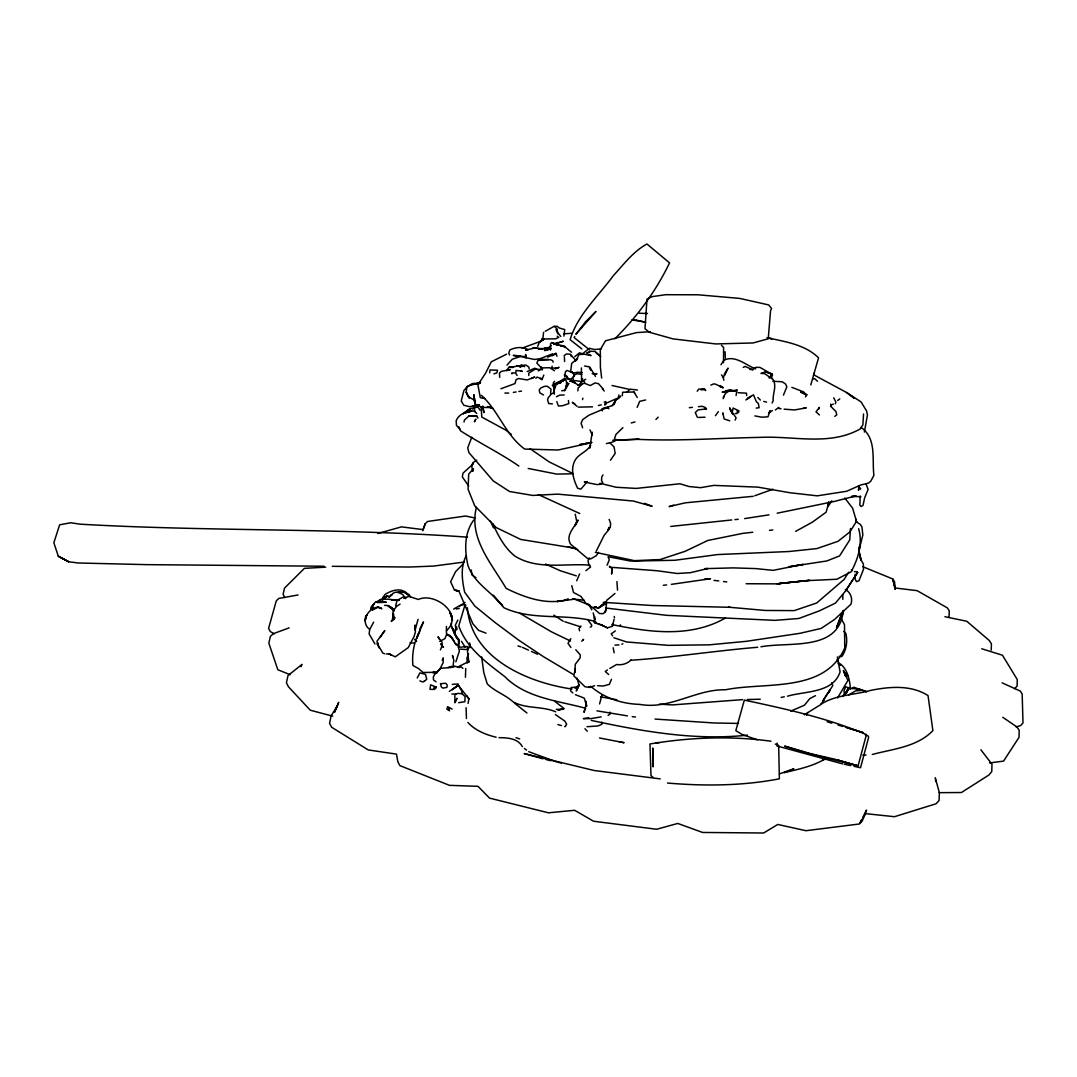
<?xml version="1.0" encoding="UTF-8"?>
<svg xmlns="http://www.w3.org/2000/svg" width="1077" height="1077" viewBox="0 0 1077 1077"><rect width="100%" height="100%" fill="white"/><g stroke="black" fill="none" stroke-linecap="round" stroke-linejoin="round"><path stroke-width="1.5" d="M828.738 502.972L826.099 512.221L812.314 522.197L795.674 531.351M725.306 391.84L722.802 392.216L728.214 390.964L734.299 391.301L736.924 390.022L736.103 395.569M544.41 349.702L544.437 348.006L548.462 347.534M566.69 386.212L566.394 381.123L564.806 379.091L563.083 380.827L557.63 382.241L552.326 385.203L554.413 387.397M454.884 701.504L454.871 694.598L457.9 693.359L462.141 693.75L465.116 696.671L464.847 701.679L458.708 702.675M528.753 375.51L528.807 373.059L535.081 369.263L542.256 369.532M991.217 650.077L991.419 643.925L989.359 640.573L966.796 621.281L944.906 616.704M732.32 412.047L733.1 408.035L738.997 410.916L738.432 412.666M866.016 483.936L868.116 489.456L864.656 497.843L863 505.409L861.075 506.513L859.863 505.126L860.186 496.039M949.025 616.771L949.281 610.901L947.343 607.886L917.106 590.654L895.108 587.988L892.766 578.955L862.798 566.731M414.82 628.349L415.008 625.05L415.412 631.943L414.147 636.292L408.331 647.519L395.232 656.849L388.959 653.739L391.543 655.368L389.686 654.062L386.428 653.914M607.455 627.851L601.666 625.077L607.455 627.851L612.382 626.316L612.517 623.758M611.951 568.602L611.628 573.812L611.951 568.602L609.326 566.179M850.48 528.524L849.74 539.927L839.589 555.907L826.84 560.955L788.552 566.839L803.213 564.388L773.151 570.352L755.717 568.589L733.41 567.889L705.368 568.629M863.552 413.985L862.865 424.903L860.025 429.05C829.344 446.188 793.493 435.741 760.335 437.37C719.288 438.11 678.281 441.26 637.113 439.322M843.291 610.551C839.4 652.043 789.428 641.448 760.941 646.806M646.994 298.935L644.988 328.714L649.243 332.228L673.138 338.905L715.693 343.94L753.025 342.971L768.238 338.784L770.553 310.688L771.617 308.574L768.668 304.926L739.805 298.423L698.071 294.788L665.546 294.708L652.11 296.66L648.273 298.369M592.915 607.765L599.526 613.54L603.16 613.661L605.691 611.749L606.634 602.11M611.453 679.318L609.367 684.366L603.093 686.036L597.533 685.699M843.331 610.847L843.076 613.809L843.506 610.497M465.426 677.245L465.749 668.521M622.331 395.69L622.641 392.243L634.016 392.001L637.247 397.521M515.87 372.265L516.045 370.434L522.035 371.107M550.576 393.67L551.02 389.174L547.251 386.212L544.41 386.387L540.708 388.003L539.254 389.928L539.765 392.822L543.481 394.963M542.943 338.084L543.575 332.349M476.397 507.388C468.616 538.487 491.65 563.54 506.109 588.365C524.916 597.681 547.345 605.651 568.239 599.27M859.015 485.754L858.49 490.264L858.961 486.373M577.824 390.843L578.161 388.07L582.307 383.87L584.488 383.264L590.263 385.566L595.016 382.941L598.475 383.668L603.335 389.107M489.658 372.83L490.022 369.95L497.48 370.232L496.874 372.884L493.926 373.827M864.387 432.065L867.456 414.901L866.568 410.902L861.035 401.896L846.535 392.486L814.131 375.038M537.652 346.336L539.483 341.894L544.302 338.986L555.867 338.797L558.869 337.209M859.513 546.12L858.921 550.697L861.102 560.269L858.773 551.37M858.934 550.132L859.325 547.278M382.672 600.077L383.102 597.089L385.203 594.302C392.728 589.765 402.327 586.898 408.6 595.258L403.835 592.054L397.696 592.39L403.983 591.825L409.395 594.894L410.714 597.479M424.15 681.512L426.734 679.291L425.563 674.404L419.909 672.883L417.216 677.971M453.121 665.007L453.834 660.363L452.488 655.543L452.757 656.916M594.383 617.929L594.585 622.143M468.078 703.429L468.805 698.973M377.556 602.608L386.266 602.218L375.806 601.653L372.454 605.557L372.494 609.999L378.619 606.957C368.159 607.697 359.906 621.846 369.411 629.197M419.236 633.101L420.043 628.591L423.476 621.887L416.826 638.217L419.088 632.266C414.039 642.255 411.737 654.197 412.922 665.492L418.751 668.696L422.992 672.479L436.939 672.277L439.833 669.275L443.132 662.692L443.266 657.845L442.149 660.161M612.382 626.316L614.092 619.315M392.378 619.571L393.509 613.634L394.061 619.208L391.207 621.402L394.936 617.484L394.061 619.208L392.742 613.944L393.28 610.78L396.659 606.297L400.079 604.089M472.965 471.188L473.436 468.805L468.683 474.122L468.078 489.214L474.701 505.759L496.295 527.609L520.73 539.442L576.047 548.435M370.623 609.434L371.08 607.105L374.096 603.887L372.561 606.863L372.602 609.824M616.044 439.389L615.815 440.52L612.544 442.082L606.351 443.616M608.465 530.099L609.043 527.42L607.724 530.463L608.465 530.099L604.13 535.35L596.295 551.061M464.012 422.036L464.429 420.07L469.182 415.789L476.68 416.018L477.892 418.105M418.024 619.356L415.116 630.22M454.427 632.091L456.796 626.895M813.525 375.577L814.131 373.113M563.958 336.132L564.738 329.575L559.448 328.041L556.89 326.169L554.668 326.519M582.549 399.567L582.886 398.167M618.952 395.003L617.996 398.773L620.783 396.067L615.613 400.375L613.809 404.589M724.633 375.442L728.039 368.119L724.781 373.423L723.327 377.704L723.811 380.208M599.566 703.927L601.962 695.002M858.732 551.559L862.839 534.959L861.95 526.895L860.294 524.405L856.121 521.726M395.609 605.826L397.103 600.441L402.785 597.197L406.379 597.493M771.63 378.485L772.088 374.311L759.877 367.378L755.798 367.365L752.917 369.317M723.098 398.678L724.215 396.255M541.341 340.628L541.96 338.501M614.55 438.904L615.856 434.529L622.896 427.65M555.988 384.92L553.47 392.513L554.345 394.155M829.169 692.43L830.017 689.657L822.801 701.033L832.763 685.645L831.834 682.71M835.321 403.781L835.873 401.977L833.733 397.83M585.39 707.939L584.017 712.341L586.225 704.25L585.848 701.383M846.764 692.794L848.407 687.651L845.593 686.83L844.018 690.922L844.341 694.167M566.125 386.589L567.431 382.591M469.949 644.315L467.472 651.329L468.885 662.234M810.793 384.947L818.547 357.82C805.838 345.286 787.462 342.042 770.674 338.515M465.102 604.574L458.762 625.899C466.597 648.233 486.616 662.705 504.682 676.531C526.061 698.219 557.684 700.602 585.646 708.289M475.065 518.01L465.56 516.004L427.556 521.483L425.24 523.691L423.113 529.615L401.425 526.868L377.825 533.519M422.722 530.692L425.24 523.691M842.402 612.288L836.519 627.662L842.295 612.409M365.345 617.471L365.911 615.909M583.263 640.088L583.532 639.348L581.728 641.219M818.776 409.045L819.382 407.402L816.016 411.845L819.409 414.941M468.576 653.726L466.853 658.303L467.499 662.88M551.653 367.634L552.178 366.247M337.289 706.014L338.703 702.339L334.409 712.355L337.289 706.014L331.097 715.868L329.575 723.381L331.649 727.258L368.213 749.929L396.498 754.129L397.884 761.91L399.89 765.612L449.472 785.348L478.026 786.331L489.523 798.111L548.489 812.812L574.62 810.294L593.589 821.239L656.647 829.263L677.77 823.434L702.554 832.454L763.633 833.006L777.782 824.457L805.959 830.704L859.419 823.986L862.287 820.876L866.541 810.106L862.987 817.039M613.984 404.535L615.613 400.375L612.099 405.894M827.688 504.507L828.738 501.801M541.919 379.791L543.831 375.052M783.45 395.111L786.883 386.778L785.429 383.87L782.171 381.756L772.842 381.271M466.247 555.624C460.283 567.121 462.06 580.045 464.658 592.188L474.876 606.109L494.935 622.412L518.293 639.846L543.131 656.472L572.87 674.215M570.85 638.701L567.983 643.292L570.877 647.412M607.065 565.169L609.313 559.811L608.249 557.172M471.766 437.195L467.714 447.911L468.899 452.582L493.226 480.88L509.529 491.502L532.778 495.433L557.684 494.128L633.397 501.047L652.083 506.284L644.571 503.309M440.399 649.848L442.014 646.052L442.055 642.215L438.016 636.79L439.322 639.199M637.153 407.362L639.725 401.331L645.594 399.984M576.707 580.759L579.601 573.96M301.035 666.663L302.018 664.388L287.976 675.589L286.428 682.724L288.367 686.695L310.257 710.201L332.739 716.165M457.819 620.056L455.356 625.158L455.881 629.13M806.552 715.209L807.817 712.584M831.834 500.805L828.065 506.527M574.714 336.455L574.149 337.572L589.388 349.729M860.133 822.599L861.56 819.826M455.881 661.749L459.381 651.154L457.86 644.881L455.288 643.615M772.061 403L773.178 400.873C772.478 393.617 777.123 386.36 773.03 379.387L764.589 373.625L760.981 373.423L763.93 372.373M373.638 622.143L369.748 629.439L369.101 633.936L374.944 643.965M474.486 421.645L475.872 419.128L474.486 421.578M564.536 390.789L567.619 385.229L564.617 390.332L561.75 390.789M473.826 519.935C464.039 533.021 464.51 550.307 467.97 565.519C474.19 583.209 491.462 591.785 502.555 605.853L493.064 595.218L503.955 607.751C532.482 621.146 565.654 612.975 595.648 621.604M385.054 598.354L386.32 596.2L383.681 598.637L388.003 595.635L378.296 600.791L377.058 602.42M602.999 474.89L601.76 476.99L601.531 480.53L602.433 482.079M723.313 397.171L725.561 393.374L729.533 390.682M837.61 697.909L847.882 680.476L844.53 672.546M860.186 822.693L865.612 813.647L894.462 816.703L936.061 803.779L939.05 800.521L939.386 792.793L935.253 777.661M848.703 572.21L844.112 579.439L816.662 603.012L794.207 610.619L765.316 610.457L728.577 607.186L730.044 607.293L652.11 605.503L603.349 602.326M604.534 611.965L606.486 608.868M589.496 558.021L588.029 560.336L588.756 564.873L590.573 567.027L585.955 570.662M598.449 552.38L596.321 555.651L590.815 558.842L587.409 558.357L570.756 544.329C564.994 535.404 574.526 527.515 578.08 520.07L575.037 525.832L576.72 521.335L575.212 514.227M845.458 591.125L857.642 572.479L845.458 591.125L835.456 603.107L819.435 610.847L798.811 618.481L775.05 620.352L666.407 615.317L606.014 608.034M720.957 364.74L723.959 360.257C735.093 354.643 745.674 365.116 755.677 368.886M610.484 460.216L615.142 453.471L614.819 451.128M380.033 637.463L384.812 630.57L376.963 641.273L378.296 645.513L377.933 642.929M567.283 385.66L568.871 383.412L565.762 386.36M715.438 415.709L718.359 411.616M580.893 626.006L578.995 628.578L579.574 630.799M697.209 391.22L698.798 389.066L705.058 389.524L705.718 390.614M553.12 383.21L554.561 381.271M805.434 396.875L807.077 394.653L800.561 391.988L806.148 394.909L803.577 391.853L791.864 387.357M824.255 699.835L820.647 704.641L804.277 714.791M581.647 384.341L577.595 385.081L578.78 385.404L581.499 381.77L585.713 379.225M571.752 585.673L573.543 592.512L580.974 596.456L586.09 603.524L592.794 607.643L596.523 606.822L594.356 607.172L598.004 608.29L605.611 601.72M506.984 365.103L512.275 359.22L520.406 356.541L534.582 359.476L540.21 358.628L552.622 353.821M614.954 593.481L606.553 600.468M842.577 696.563L849.484 687.974L859.688 689.468L853.846 687.18L852.163 688.728M463.473 413.581L470.205 408.614L463.473 413.581L470.205 408.614L478.026 407.106L480.005 410.081M771.092 375.523L769.113 377.96L772.519 374.998L772.007 373.988L765.033 371.619M587.355 481.54L580.947 489.12L577.635 488.258C573.637 479.938 570.218 469.505 574.849 460.7C578.336 453.807 587.18 451.99 590.627 445.138L589.752 448.086L592.242 432.173L592.323 435.216L589.981 429.925M608.572 529.467L610.282 527.474L610.646 523.301L609.124 519.37M563.083 380.827L564.806 379.091M559.111 381.918L564.375 378.565L569.45 379.05L574.701 382.066L569.76 381.083L573.058 381.743M1014.628 688.715L1017.105 686.036L1017.267 679.547L1002.445 655.22L981.726 648.758M457.038 645.379L459.139 643.144L459.34 639.967L455.315 635.161L453.013 628.564L457.725 639.63M655.933 419.492L658.168 417.149M463.043 564.119L455.571 571.645L450.617 581.755L454.467 590.021L457.469 591.085M535.875 378.242L537.033 377.085L542.094 378.929M574.795 356.649L579.439 352.839L583.505 353.97M583.397 353.108L589.415 348.261L594.531 349.527L601.505 348.827M457.294 628.833L453.942 631.957L455.302 633.424M626.76 392.378L630.207 389.201L637.49 390.036M452.407 689.549L458.358 685.093L461.75 690.976L462.343 693.925M473.328 463.797L462.989 473.18L462.316 476.896L468.683 486.023M614.805 338.811C637.059 316.826 656.028 291.032 669.544 262.882L646.94 243.994C633.249 251.48 623.866 264.242 613.432 275.55C598.408 296.108 577.528 314.874 570.11 339.645L581.903 348.988M839.777 398.961L837.664 400.456M549.068 347.359L551.195 345.636M848.811 694.867L855.555 690.882L861.156 690.424M735.093 420.124L736.143 417.889L729.708 408.654L732.858 414.322L729.681 407.631M834.796 416.395L836.775 414.82L835.94 411.562L830.569 406.137M452.542 689.603L458.358 685.093L449.338 691.421M564.065 355.747L566.435 353.929L570.541 354.239L571.968 356.568C567.269 352.381 576.141 359.139 575.549 361.172M747.169 399.19L750.777 396.457L745.809 399.971M446.403 630.664C464.443 614.98 435.337 591.731 418.32 599.458L408.816 596.362L403.862 598.408M565.654 726.194L564.927 726.733L566.637 724.229L564.886 721.146L555.355 714.522M772.357 410.525L768.561 413.366L770.122 410.7L768.009 416.786L761.856 417.216L754.883 415.897M575.091 688.486L579.291 684.595L576.276 690.963L579.063 685.497L577.084 678.16M775.332 409.974L778.873 407.402M615.33 630.92L611.211 633.882L612.678 635.942M459.044 606.593L464.995 602.326M603.726 604.21L598.004 608.29L605.207 604.103M608.101 715.438L610.322 713.863L609.905 712.126M572.829 382.268L575.172 380.612L582.482 381.662M607.441 669.934L605.261 671.483L608.653 674.525M527.218 371.552L534.596 368.267L536.669 368.846M747.923 398.059L753.483 394.828L756.296 401.559L758.37 403.619L759.123 407.712L756.162 408.116M604.816 403.862L606.163 402.933L605.718 401.519M631.095 660.026C627.137 663.688 622.075 665.398 616.65 664.509L609.824 668.454M473.288 408.425L477.299 405.8M476.761 460.189L472.722 462.814L471.861 466.556L472.52 470.918M473.611 408.304L479.171 404.75L472.87 406.056L477.501 405.114M538.877 360.31L540.385 359.341L548.624 359.395M472.399 409.031L479.198 404.723M538.244 370.865L542.929 367.903L549.768 367.701L554.413 370.73M604.709 405.06L605.961 404.265L605.341 402.273L604.197 401.883M552.07 355.854L555.974 353.391L556.971 356.285M553.793 354.764L555.974 353.391L547.601 357.174M612.651 405.194L588.89 415.224L582.617 419.693L581.095 423.248L582.617 427.771M424.203 681.149L422.696 682.01L419.868 680.852M556.984 368.469L559.071 367.297L555.032 368.724L556.971 368.186L551.962 367.984M453.659 609.043L460.121 605.436L463.406 604.695L465.937 605.328M743.238 367.419L745.042 366.436L752.985 369.815L749.78 369.33M602.797 482.873L600.051 484.381L596.698 484.556L584.353 482.038L586.48 481.971M616.731 398.503L607.361 402.731M480.288 382.322L477.326 383.897L480.436 382.698M466.785 662.611L469.087 661.413M621.846 644.221L622.816 643.723M439.726 641.38L444.909 638.674L446.497 634.73L446.416 626.451M815.451 695.688L809.783 698.61L804.479 705.193L790.666 711.157M556.472 396.74L559.703 395.124L564.2 394.949M734.299 391.301L736.924 390.022M545.231 331.312L554.345 326.196L557.146 328.997L557.59 332.43L560.794 336.441M820.728 704.371C835.792 694.652 854.007 695.136 870.741 690.37C889.777 686.587 910.873 684.703 928.037 695.58L932.884 730.637C917.039 747.021 893.21 748.878 872.303 754.465M457.577 667.094L468.818 661.507M500.886 388.743L515.021 383.587L516.112 379.562L518.737 378.525L527.232 379.966L534.69 377.031L531.324 378.512M564.011 380.019L555.463 384.018L560.834 382.591L554.345 384.852L554.184 384.112L560.834 382.591M434.825 671.671L432.671 672.6L436.804 673.192M710.86 385.095L713.795 383.856L715.693 384.22L723.098 387.707L720.284 385.593M725.359 618.077C690.478 637.894 649.646 632.387 612.153 624.579M554.413 392.715L551.397 393.94L548.058 397.911L547.601 399.93L548.718 403.552L552.42 403.888M506.634 354.145L491.274 361.818L485.633 373.1L477.932 384.866L480.288 397.696L484.65 398.544M557.953 342.54L554.305 343.994L563.298 341.274L553.686 344.209M522.076 348.127L540.6 341.342M594.585 685.686L590.102 687.422L584.986 686.749L573.839 675.925L575.293 668.655L575.064 672.156L575.226 664.374L580.113 657.899L580.328 654.937L575.778 649.754M289.121 627.878L273.221 633.72L270.354 636.426L268.846 643.198L277.812 669.732L290.076 674.673M754.721 495.757L772.963 489.254M376.762 602.178C384.099 596.793 391.436 600.145 399.177 600.374L391.328 599.822L395.394 600.414M448.019 667.498L451.451 666.3L453.915 667.094M830.73 405.019L833.423 404.09M673.758 505.1L669.14 506.607L685.241 502.824L753.2 496.309M723.475 392.028L726.921 390.924M551.303 348.423L544.558 350.577L551.034 348.813M479.225 404.885L469.72 406.716L463.783 405.248L461.239 400.994L463.864 390.628L467.62 386.131L480.49 382.483M1016.015 726.921L1020.646 725.575L1022.988 722.936L1022.181 694.073L1020.363 691.097L1002.122 682.858M631.27 422.938L634.972 421.955M813.27 378.969L814.643 378.606L817.456 381.231M826.853 758.706L822.465 759.797L825.022 759.043C812.583 766.299 798.03 769.449 784.096 772.64L793.83 768.87L779.479 773.851M590.236 627.043L591.435 626.747L591.717 625.118L588.271 620.365M591.044 442.795L558.142 449.998L524.728 449.069C505.503 435.256 498.786 410.956 481.325 395.313M589.792 352.341L586.709 353.068L590.129 351.169L595.271 351.506L600.656 356.622L596.16 352.973M520.595 366.759L523.234 366.14M572.897 373.288L577.366 372.252L582.145 372.548M598.395 405.531L601.316 404.871M561.871 600.562L557.146 601.585L574.391 599.162L584.044 600.212M565.035 599.889L568.185 599.202M456.285 609.03L459.26 608.438M769.018 514.833L744.665 518.602M777.136 513.217L833.598 501.613L856.121 495.891L851.557 496.457L860.913 496.659M590.923 442.459L579.628 444.68L592.013 442.432M781.121 697.411L784.312 696.792M787.516 696.186C805.394 690.909 833.006 693.251 840.087 671.94L837.367 656.957M298.046 594.975L278.714 598.462L276.277 600.872L268.59 628.376L270.206 631.472L274.258 633.895M803.146 408.398L806.242 407.86L794.543 409.96L784.083 409.152M563.715 709.029L557.819 710.053L563.985 708.504L554.749 701.275M705.045 417.216L698.461 417.445M513.339 392.391L516.085 391.947M458.439 647.358L467.31 646.51L467.58 648.744L466.449 649.552L460.391 649.108M588.836 717.794L583.344 718.642L590.815 718.628L601.181 716.865M518.818 391.49L521.497 391.099M671.415 584.353L710.524 578.726L704.398 579.197M757.71 647.264C715.209 650.818 673.125 657.414 630.516 660.282M476.115 384.058L479.252 383.614M464.349 562.032L433.654 566.071L409.61 567.027L332.308 566.314M989.548 762.947L1003.562 761.116L1019.017 737.368L1019.179 730.368L1016.998 727.002L1002.754 717.295M722.182 392.163L725.009 391.813L725.575 390.641L736.17 390.399M689.307 407.712L692.444 407.321M777.096 583.882L809.567 580.315L795.055 581.836M752.783 532.24L742.767 533.371L707.764 540.479L685.187 551.289L660.013 559.582L634.326 560.659L595.339 552.313M769.476 530.342L772.815 529.965M592.552 406.837L578.255 407.133M663.351 585.282L666.569 584.946M731.687 519.962L670.769 526.424M734.931 519.626L738.176 519.276M782.158 583.195L778.927 583.532L807.387 580.624L836.816 579.251L851.113 571.86C858.14 558.842 862.96 543.306 858.611 528.659M785.375 582.859L791.837 582.186M577.42 686.978L571.066 687.557L570.581 690.909L572.856 692.955M550.334 348.638L537.921 348.558L542.202 349.392L535.592 347.723L525.509 350.213L528.147 349.715C522.412 346.431 515.627 347.144 509.838 349.958L508.788 352.973L509.609 355.047M563.594 333.87L572.331 333.224M698.448 406.635L702.366 406.325L705.691 407.671L705.193 409.395L706.499 408.897L698.098 409.893L695.271 412.558L697.304 417.149M747.478 735.133C695.123 740.841 642.39 731.364 591.286 720.405M480.436 382.941L472.251 383.587L466.853 387.114L466.22 392.136L466.947 394.545M452.3 684.353L458.142 683.989M587.019 726.706L597.816 725.992L601.814 724.309L601.72 722.128M650.293 331.729L636.426 332.605L605.503 340.803L600.293 349.675L600.387 367.176L601.653 378.067M325.712 567.162L304.414 568.36L284.49 588.136L283.103 594.396L284.826 597.573M615.021 645.123L618.965 644.894M533.034 347.629L536.508 347.925M391.005 594.935L391.974 594.894L388.716 597.237L393.536 592.996L395.905 592.094L398.692 592.512L402.69 594.504L405.679 598.677M614.038 440.251L639.132 439.214L612.705 440.291M862.812 755.125L866.016 755.004M704.843 568.643L707.629 568.575L690.397 572.695L677.137 573.489L657.185 570.756L609.542 567.189M742.578 699.633L672.398 704.91L659.312 704.156M747.398 699.525L760.268 699.229M572.951 473.759L556.822 474.109L528.201 468.468M655.987 742.699L659.299 742.672M939.144 792.672L961.424 792.524L988.861 775.05L991.755 771.644L991.984 764.266L980.905 749.794M854.384 571.658L857.332 571.672M746.119 583.734L779.896 583.882M592.148 373.746L597.008 373.8L593.858 373.531M323.908 566.233L146.297 564.631L78.217 562.988L68.645 561.75L58.293 556.203L53.85 542.754L59.639 524.809L70.719 522.762L80.142 524.176C209.153 531.634 338.716 527.865 467.553 537.167M504.911 393.051L508.707 393.105M556.284 709.326L560.269 709.393M738.405 723.421L714.293 722.99L655.058 719.073M513.271 367.459L508.882 367.351L506.58 370.65L510.188 369.667L501.263 371.403L499.445 373.207L499.715 377.381M639.159 313.259L647.492 313.488M515.345 355.814L520.218 355.948L513.217 355.423L522.574 356.299M451.855 694.019L456.204 694.194M384.61 605.368L388.057 605.516L391.813 607.603L394.33 611.036M735.228 413.528L737.005 413.608L737.382 410.606M523.907 356.231L526.034 357.281L525.589 354.548L526.061 357.901M839.091 656.391L841.824 656.539C846.401 650.01 847.653 641.555 845.93 633.653L843.816 631.378M499.068 737.651C507.482 737.772 517.754 738.23 522.345 746.617M629.183 389.309L612.032 385.512M667.484 783.033C704.695 786.237 742.618 785.9 779.371 778.819L778.671 745.311L775.238 744.072M516.852 365.682L520.42 366.638M589.927 565.169C564.94 563.069 537.921 570.245 515.129 556.244C504.426 547.91 498.22 535.579 492.647 523.503M410.014 642.713L414.241 643.157M632.239 716.676L635.497 717.013M771.011 741.232C730.879 735.726 689.845 737.287 649.97 743.978L650.993 775.628L653.025 777.352M581.822 374.325L577.043 373.746L574.256 375.092L572.708 378.256L573.879 380.491M713.984 580.368L718.776 580.947M723.569 581.54L726.773 581.93M660.241 778.886L594.194 770.513L524.149 753.563L542.97 758.8M778.038 408.345L781.054 408.748M513.567 367.176L508.882 367.351L525.859 365.036L528.834 367.028L529.17 368.94M720.298 386.899L723.098 387.707M571.981 689.038C528.053 682.63 471.039 658.612 467.391 607.724M596.914 710.847L627.42 715.882M606.782 407.9L607.926 408.102M523.328 365.628L520.851 365.197L524.634 366.678M838.162 663.715L840.706 664.159C847.989 670.217 849.726 680.476 850.48 689.347M600.562 696.873L616.852 699.754M458.95 590.815L454.467 590.021L458.869 591.071L472.843 623.745L478.592 630.355L486.037 633.168M842.752 763.916L778.308 746.321M608.209 556.755L630.799 561.09L674.942 560.269L717.794 554.547L788.822 551.532L816.878 548.597L838.081 541.287L849.915 531.89L856.484 521.349L852.674 508.29L844.799 498.032M599.512 737.974L624.108 742.713L619.329 741.757M584.542 365.965L589.684 366.907L595.446 376.385M738.162 392.715L746.442 393.159L746.711 395.569M565.25 346.552L552.595 343.024L557.994 345.313L551.787 342.567L550.589 343.671L550.387 350.052M767.201 337.761L772.047 338.824L767.389 337.788M844.395 764.226L850.843 765.639M854.074 766.339L860.523 767.739L868.681 737.233L868.102 735.995L865.289 734.877M535.121 347.804L536.117 348.033M835.873 759.473L811.668 753.94L784.662 746.119L805.784 752.742L858.059 765.909L866.433 734.581C827.513 717.996 785.51 708.922 744.328 700.104L735.82 730.65L742.551 734.716L757.387 739.764M598.624 624.095L601.262 624.727M496.12 737.22C485.848 734.729 475.092 730.475 467.93 722.452M546.174 759.581L550.993 760.739M558.142 762.287L561.292 763.068M763.755 401.411L766.555 402.138M602.703 625.589L594.114 622.412L597.116 623.543M555.719 711.816C541.933 705.839 526.478 709.151 513.123 701.867C505.234 694.692 494.706 691.447 487.235 683.882L483.788 672.573L481.661 656.943M581.472 378.525L582.738 378.889M837.394 759.904L858.059 765.909L837.462 759.931M557.873 724.538L561.386 725.561M568.131 546.645L577.703 549.526M827.163 721.792L831.821 723.192M838.041 725.05L842.712 726.45M847.384 727.85L862.933 732.508L845.378 727.258M556.567 761.91L528.726 751.679M520.931 371.053L522.049 371.403M576.33 575.845L560.336 570.756L545.487 564.052M564.833 621.752L580.665 626.841M517.956 645.917L520.945 646.9M729.762 420.824L724.134 418.953L722.815 412.868L723.179 414.12M613.903 637.759L626.572 641.959L668.211 645.338L709.272 644.84L746.294 641.327L800.023 633.303L821.145 628.429L834.594 619.423L850.938 604.21C852.917 598.745 850.588 592.202 845.391 589.469M516.018 737.678L519.666 738.916M493.347 408.627L487.464 406.594L490.937 407.55L482.321 407.429L475.347 404.265L473.853 399.863L468.253 396.605L466.22 392.136L469.397 398.1L468.253 396.605M556.809 401.573L558.424 406.042L562.759 405.679L568.818 403.606L568.414 400.523M599.902 483.277L616.111 487.248L636.09 488.419L679.91 483.775L689.011 486.535L700.588 487.666L713.889 485.39L757.939 487.141L789.778 492.727L817.255 495.837L846.684 491.26L860.752 484.987L868.52 483.088L870.781 481.19L873.905 475.307C871.899 458.883 876.84 438.366 861.008 427.367M765.397 371.848L772.088 374.311M384.812 653.833L382.833 653.093L377.152 643.521L379.091 647.829M859.836 689.186L866.648 691.892M573.004 598.529L590.088 605.314M859.971 690.034L856.915 688.728L866.083 691.421M589.159 354.764L591.071 355.585L584.474 354.225L578.941 354.575L576.343 360.257L577.582 358.453L571.699 363.42L570.648 371.673M538.312 494.558L579.763 513.527M522.453 647.398L528.47 650.118M531.473 651.477L537.49 654.183M563.244 621.241L553.82 615.169M570.473 641.017L551.451 631.822L519.908 613.311M573.22 473.678L549.243 461.939L529.897 448.597M575.414 694.678L584.259 698.125L586.682 706.243L585.915 701.517M610.269 443.266L613.984 446.807L614.657 449.957M452.138 709.083L447.655 706.687L446.807 709.124L448.665 710.012L449.567 708.181L448.409 710.12L449.58 710.793M519.02 366.368L520.029 366.92M582.065 380.423L584.757 382.039M851.355 570.029L852.338 570.622M518.858 466.031C500.118 453.107 479.413 442.97 460.458 430.773L458.842 426.748M578.78 385.404L572.291 381.271L575.131 383.331M574.903 404.05L572.331 402.34L577.03 406.298M590.654 686.264C604.359 698.206 621.873 703.833 639.832 704.398C670.029 709.931 695.621 689.092 725.508 689.778C765.208 681.66 824.484 693.48 844.772 647.964L844.503 624.687L841.474 619.167M475.94 577.676L471.928 574.943L471.241 570.002M588.756 686.776L589.644 687.422M524.351 748.488L526.532 750.077M850.507 395.421L854.398 398.261L846.535 392.486M514.429 703.052L526.976 713.001M511.212 434.3L505.894 430.167L481.769 417.055L481.217 407.362M436.037 681.849L433.479 679.856L433.344 677.096L434.502 674.552L440.587 668.265L450.792 667.565L453.982 665.99L459.3 667.538L460.969 666.744L462.895 668.386M564.94 346.821L571.537 352.219M389.982 607.361L393.253 610.12M549.082 348.14L549.957 348.894M541.273 367.782L536.844 363.097L537.935 360.485L550.616 359.705L552.716 360.728L553.174 362.182M721.509 345.367L723.623 347.494L723.475 362.747M757.845 397.521L760.362 400.052M566.071 376.061L564.94 374.917L565.371 371.902L566.865 370.434L573.247 372.75L574.054 376.236L570.77 379.467L568.05 378.754L566.179 375.617L567.794 377.798M584.932 728.766L587.288 731.189M441.382 645.096L443.468 647.237L440.587 643.763M458.25 685.228L469.007 699.013L466.61 695.54M459.866 429.05L456.46 425.361L456.163 420.77C458.762 413.837 467.297 410.849 474.217 411.037L476.761 413.487M602.285 388.864L604.251 391.018M414.618 639.267L416.637 641.529M860.092 488.298L860.685 489.066L858.463 486.144M450.832 624.727L456.608 638.271M454.481 642.067L451.303 637.544L446.767 634.232L449.836 635.376L452.38 638.069L455.961 644.813M721.496 374.89L723.394 377.65M557.253 336.159L557.711 336.832M511.965 373.827L511.481 373.073L515.439 372.871L517.108 375.442M461.468 641.3L465.129 647.075M449.782 612.517L451.828 615.842M837.071 659.703L840.383 665.411M589.375 367.849L590.842 370.367M634.016 392.001L634.609 393.038M588.607 604.143L591.812 609.784M846.01 672.708L847.72 675.737M451.842 627.151L454.629 633.949M542.431 369.155L541.462 367.082L542.135 369.774M490.439 521.174L493.562 527.892M555.974 329.468L557.94 333.897M554.332 387.195L553.484 385.068L554.009 391.099M581.593 379.844L581.378 367.957M845.458 675.925L843.412 670.459L845.674 676.141M620.298 624.848L620.783 626.302M602.366 410.808L601.801 409.031L604.264 407.752L607.993 407.214L608.828 408.789M855.838 519.047L856.767 522.251M474.203 408.546L475.024 411.616M858.773 551.478L860.711 559.461L863.323 563.85L863.471 569.396L858.948 580.799L856.484 581.647L855.205 579.184L855.125 574.203M593.198 612.894L594.841 619.827L594.612 616.488M830.663 404.09L831.121 406.083M895.068 589.173L892.766 578.955L894.502 581.688L895.243 589.132M614.227 616.448L614.523 617.781M613.163 647.775L614.146 652.837M564.402 374.621L564.86 377.031M482.981 407.416L483.896 412.626L482.792 406.069M458.331 641.044L459.34 647.169M935.415 778.981L935.738 781.606M469.612 642.982L470.124 647.614M616.919 581.553L617.525 590.169M564.361 356.985L564.617 361.468M725.077 351.721L725.346 358.426M466.126 707.737L466.435 718.534M777.15 743.09L777.217 746.428M451.29 622.856L451.33 626.168M842.833 594.517L842.833 599.377M440.506 683.707L441.274 686.816L442.782 688.136L446.888 687.409L447.238 685.08L445.797 683.262L440.506 683.707M365.722 617.686L365.022 620.864L366.786 614.752L365.722 617.686M455.275 701.477L454.938 702.756L457.025 698.259L455.275 701.477M436.145 687.032L435.687 688.593L434.031 688.513L434.556 686.736L434.341 689.415L429.979 689.32L430.612 684.837L436.145 687.032M848.407 687.651L844.826 694.53L849.484 687.974L848.407 687.651M585.565 321.808L575.885 334.274L595.971 311.441L585.565 321.808M541.61 340.669L539.752 341.894L544.302 338.986L541.61 340.669M467.445 411.872L463.904 413.312L471.591 411.145L467.445 411.872M729.627 390.184L727.298 390.709L731.768 390.453L729.627 390.184M703.456 389.093L700.79 389.618L705.058 389.524L703.456 389.093M540.183 378.606L541.421 378.579L540.183 378.606M570.931 372.332L572.452 372.292L570.931 372.332M563.123 345.663L560.296 345.771L564.604 346.807L563.123 345.663M476.68 416.018L469.182 415.789L476.68 416.018M636.749 320.273L631.997 319.869L645.756 322.211L636.749 320.273M380.814 608.02L377.542 607.065L381.783 608.747L380.814 608.02M67.595 561.184L58.293 556.203L68.645 561.75L67.595 561.184M388.891 606.445L388.083 605.988L394.169 609.838L388.891 606.445M451.478 616.179L450.011 612.396L452.448 620.231L451.478 616.179M475.347 404.265L473.813 394.801L475.347 404.265M652.904 754.277L652.702 747.976L653.106 766.905L652.904 754.277"/></g></svg>
